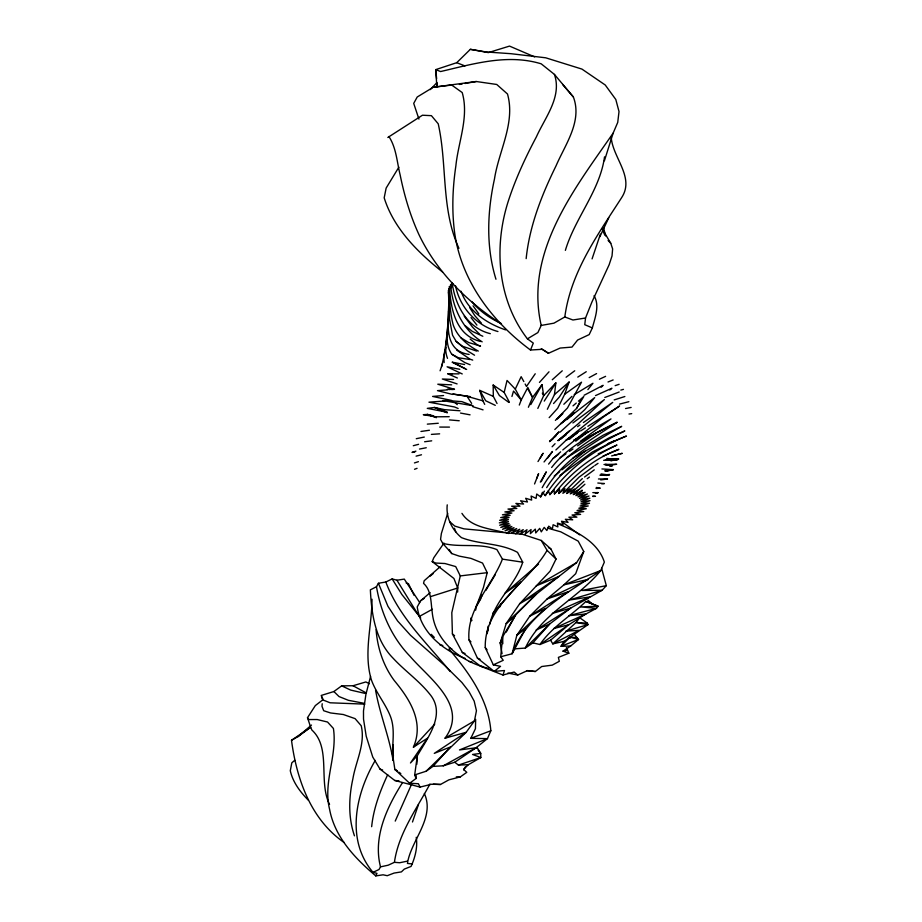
<?xml version="1.0" encoding="UTF-8"?>
<svg xmlns="http://www.w3.org/2000/svg" width="922" height="922" viewBox="0 0 922 922"><rect width="100%" height="100%" fill="white"/><g stroke="black" fill="none" stroke-linecap="round" stroke-linejoin="round"><path stroke-width="1.38" d="M375.554 690.013C379.657 713.859 389.245 736.424 393.072 760.408L393.233 744.607M457.658 592.039L457.704 587.994L453.924 578.486L432.211 561.602L433.801 557.718L443.989 543.116M322.573 700.005L315.324 705.595L307.51 717.685L310.668 727.251L291.502 740.297C296.619 778.929 310.541 819.185 344.125 842.512M436.936 86.622L437.005 82.577L430.217 89.63M448.876 303.223L448.922 300.56M475.66 719.367L475.429 728.703L470.785 738.349L487.45 738.626L490.838 730.754C488.326 699.533 468.998 672.438 449.164 649.342M565.37 250.369C575.063 217.869 599.911 190.75 604.532 156.855M447.239 504.853C445.787 517.23 451.987 529.885 461.449 537.618C479.59 544.695 500.15 542.827 517.53 552.37L522.728 562.201C515.548 584.859 494.572 600.683 489.732 624.321M448.553 311.002C449.118 325.224 443.136 341.555 451.745 354.198L464.884 362.611L470.128 364.743M372.015 599.254C371.889 626.038 363.383 653.514 371.37 679.825C376.061 693.09 385.719 703.82 390.651 716.982C395.803 731.065 391.285 745.979 393.072 760.408M393.464 755.798L392.415 753.262L394.858 769.409L409.599 783.274L416.041 778.491L416.202 775.656M416.836 764.303L417.309 755.786C427.658 737.681 446.686 713.87 429.514 693.817C418.819 680.505 404.608 670.686 393.072 658.181C375.266 640.156 371.531 614.029 370.367 589.861L376.487 586.715L378.4 583.269L385.822 582.013L392.138 578.912L396.933 580.226L404.285 579.108L419.752 602.608M449.775 521.725L454.753 526.07L463.927 528.848L522.555 534.322L541.226 540.43L547.092 550.353C528.006 583.557 484.476 604.659 485.237 647.555L493.316 664.854L503.239 660.325L500.715 656.764L502.617 636.825L515.686 614.893L536.592 593.918L576.573 562.651L583.753 551.529L578.209 541.145L560.795 531.833L547.484 528.099M322.216 703.751L321.974 706.252L323.68 710.724L330.583 712.96L343.318 714.515L355.085 718.63L361.205 725.729C365.573 743.766 355.857 761.169 352.907 778.698C348.747 797.484 348.136 817.434 354.463 835.816M432.211 561.602L435.749 563.042L444.98 563.526L455.71 566.581L460.285 575.916L451.803 612.681L452.402 633.921L462.314 652.442L480.604 666.226L502.986 675.019L504.484 670.524L494.192 671.389L477.412 658.112L468.964 639.776C466.624 608.393 491.714 586.323 502.432 559.135L496.923 549.604C479.475 542.597 460.389 547.922 442.675 543.312L440.555 539.393L441.373 533.504L447.666 513.335M447.769 327.172L448.565 319.531M602.308 229.002L610.756 243.27L612.634 248.928L612.024 255.982L609.142 264.718L591.889 302.093L585.528 318.009L584.755 324.694L592.35 327.909L589.181 334.605L577.598 340.045L572.009 347.087L560.138 348.055L548.486 353.276L541.283 348.758M447.608 328.532C446.928 338.386 443.655 348.804 447.516 358.358M547.345 409.264L554.456 394.558L555.851 382.872L543.68 395.63L537.826 408.423M416.041 778.491L414.693 774.918L417.309 755.786L410.474 762.978L427.451 738.222L413.413 747.166C424.316 722.099 409.864 699.302 394.293 680.586C383.333 665.857 377.467 647.936 376.084 629.738M488.107 626.245L487.012 633.76L488.176 629.714M371.658 826.688C373.502 808.479 380.037 791.191 387.689 774.699M526.162 258.633C529.493 225.959 541.675 195.061 556.058 165.81C565.278 144.385 582.497 121.255 573.38 96.994L554.422 74.405L541.179 63.814C507.642 53.603 473.47 63.883 440.589 71.547L435.749 69.623L436.832 86.564M441.661 366.714L444.923 351.536M447.285 335.7L447.723 333.211M446.651 339.423L443.851 356.318L444.139 362.553M475.66 610.134L476.409 606.146L483.439 587.521L487.208 572.666L482.54 563.065L470.935 558.375L459.191 556.116L451.803 553.592L442.675 543.312M592.074 258.898L600.372 234.176M414.693 774.918L426.079 771.253L466.163 732.31L474.45 720.866L476.444 710.735L474.162 701.066L469.01 691.661L461.945 682.545L444.692 665.477L410.532 635.304L397.601 620.955L387.955 606.33L378.4 583.269M558.767 493.466L559.631 489.04L554.41 493.904L554.053 489.766L549.881 494.63L548.302 490.85L545.271 495.633L542.493 492.267L540.649 496.889L536.731 494.008L536.085 498.387L531.095 496.024L531.671 500.093L525.678 498.283L527.476 501.983L520.584 500.761L523.558 504.034L515.882 503.412L519.985 506.201L511.652 506.19L516.816 508.448L507.976 509.048L514.096 510.742L504.887 511.929L511.871 513.047L502.444 514.799L510.177 515.317L500.692 517.611L509.048 517.53L499.643 520.319L508.471 519.651L499.309 522.878L508.471 521.622L499.689 525.252L509.048 523.442L500.773 527.407L510.177 525.067L502.548 529.297L511.848 526.485L504.979 530.899L514.027 527.661L508.01 532.213L516.677 528.583L511.606 533.193L519.754 529.24L515.698 533.826L523.223 529.62L520.239 534.126L527.004 529.724L525.137 534.08L531.06 529.551L530.334 533.677L535.325 529.101L535.74 532.951L539.727 528.375L541.283 531.89L544.211 527.396L546.873 530.507L548.694 526.174L552.428 528.848L553.119 524.733L557.879 526.923L557.407 523.085L563.112 524.756L561.51 521.253L568.079 522.382L565.359 519.282L572.7 519.835L568.897 517.184L576.895 517.161L572.066 514.995L580.595 514.395L574.809 512.747L583.753 511.583L577.091 510.477L586.311 508.748L578.878 508.229L588.236 505.959L580.134 506.017L589.481 503.251L580.837 503.896L590.022 500.658L580.975 501.891L589.861 498.226L580.537 500.024L588.974 496.001L579.523 498.341L587.383 494.019L577.967 496.866L585.113 492.302L575.87 495.621L582.185 490.884L573.277 494.63L578.647 489.801L570.211 493.904L574.556 489.063L566.742 493.466L569.98 488.695L562.904 493.316L564.979 488.683L558.767 493.466C575.074 474.461 595.116 457.911 618.904 449.337L602.896 456.217M375.266 760.408C355.581 793.934 345.508 839.977 373.018 872.35L379.011 869.492L380.509 866.864L388.197 865.193L394.409 862.324C398.546 833.258 416.479 809.251 429.952 783.988M554.422 74.405C562.166 96.822 545.121 117.371 536.408 136.825C525.828 156.763 516.239 177.255 509.105 198.691C493.431 244.987 496.923 299.235 527.419 338.835L537.895 332.565L541.214 325.431L553.938 323.173L564.817 316.961C570.741 272.025 597.767 234.707 621.635 197.642C635.074 177.208 612.45 157.604 611.182 136.952M509.301 402.015L504.173 392.438L507.054 380.452L515.283 389.119L521.23 399.998L519.293 405.058M445.268 350.176L445.948 347.444M370.563 676.448L365.919 694.324L363.487 710.977L363.522 719.114L366.218 736.252L372.753 757.054L380.025 769.109L394.766 780.473L420.086 787.077L431.6 784.23L440.474 784.484L448.876 779.851L460.355 776.877L466.786 772.336L463.593 769.421L468.364 764.695L480.823 757.55L480.731 753.389L477.031 747.385L476.386 748.042M592.35 327.909C595.024 317.733 599.922 305.608 594.068 295.708M307.51 717.685L308.64 719.563L317.191 719.54L327.529 722.018L333.407 728.449C337.579 755.302 322.861 782.017 329.557 809.147C334.64 836.957 354.924 858.336 375.784 875.9L383.091 874.805L387.228 875.693L394.074 873.076L401.416 871.889L404.297 869.1L411.062 866.426C415.107 857.518 417.816 847.111 416.237 837.291M511.941 396.472L513.531 391.078L521.23 399.998L527.822 387.436L532.536 397.451L528.387 407.259M481.134 597.779L481.929 595.093L476.409 606.146L480.754 598.897M604.406 160.785L613.13 133.16L617.728 122.419L619.019 111.585L615.804 99.495L605.235 84.997L581.92 69.081L545.697 57.798L510.834 53.683L486.159 51.966L470.358 49.327L456.724 62.696L435.749 69.623L436.625 78.693M418.461 804.606L412.48 821.998M440.094 370.782L442.537 363.36M583.753 551.529L575.697 573.703L563.999 584.802L547.138 598.908L529.724 616.23L516.85 635.27L512.125 653.756L500.715 656.764M549.166 417.643L557.672 408.273L564.679 394.247L569.105 382.042L554.456 394.558M534.553 483.969L538.609 473.678L536.569 478.645M412.434 863.949L407.432 863.441C410.901 840.345 435.368 817.779 424.362 793.519M395.227 821.087L411.685 784.023M418.934 119.099L413.713 103.391L417.228 96.994L433.19 87.279L451.688 85.043L462.21 92.557C469.206 116.887 458.338 141.562 455.871 165.833C452.587 188.065 451.665 210.642 454.673 232.966C461.392 280.98 492.267 321.801 530.507 350.026L533.296 343.111L527.419 338.835M599.876 236.724L608.774 217.73M515.283 389.119L521.161 376.672L523.823 381.57M499.632 607.183L501.43 603.38L492.844 613.533L520.723 581.932L504.645 593.572L538.563 564.057M375.784 875.9L376.983 873.365L373.018 872.35M540.327 482.102L546.285 471.834L541.202 481.664M541.226 540.43L550.826 548.878L556.035 559.055L550.146 571.098L519.674 603.737L506.19 623.56L500.185 643.164L502.064 653.721M554.802 429.514L576.538 408.469L580.307 400.943M564.679 394.247L581.54 382.181L567.456 408.008L555.39 420.397M426.079 771.253L432.983 766.378L450.374 746.993L434.285 753.366L466.163 732.31L445.049 738.176C469.079 705.549 428.972 678.5 410.094 656.36C391.712 637.425 380.832 612.531 376.487 586.715M514.925 648.846L525.333 648.062C541.041 613.822 577.829 598.781 600.741 570.545L563.999 584.802L588.363 579.396L547.138 598.908L568.471 591.624L529.724 616.23L545.524 608.336L516.85 635.27L525.84 628.32L512.125 653.756C527.396 613.407 567.26 593.549 600.741 570.545L604.348 562.097C597.986 542.078 577.184 531.752 559.02 524.295M430.171 592.65L420.582 600.798L417.24 606.93C420.651 632.054 442.629 650.217 465.264 658.458M502.213 639.476L500.185 643.164L502.617 636.825L502.801 643.74M506.247 632.1L515.686 614.893L506.19 623.56L536.592 593.918L519.674 603.737L559.147 576.296L536.258 585.873L576.573 562.651M530.726 404.654L542.009 384.681L543.68 395.63L542.309 393.152M542.182 487.669C558.444 457.819 589.757 440.797 617.06 422.311C593.238 434.124 568.252 445.845 551.656 467.477M485.836 590.426L495.275 574.706M463.616 769.847L465.598 766.574M398.846 167.205L386.145 188.088L384.186 197.827C393.786 228.61 417.897 252.455 442.572 272.025M576.538 408.469L583.81 396.518L578.405 401.185M537.999 461.542L543.093 453.232L540.292 457.808M555.851 382.872L544.245 401.105M613.13 133.16C574.152 189.356 524.411 252.34 541.214 325.431M580.802 618.512L587.429 623.249L588.017 624.62L564.126 641.355L561.049 646.264L570.637 646.045L578.543 639.465L574.268 634.359M402.326 782.916C386.791 807.534 372.868 837.164 380.509 866.864M540.649 496.889L544.418 491.092M546.688 487.623C563.999 459.629 593.71 442.26 621.693 426.344L603.242 435.149L566.903 457.612M569.105 382.042L559.262 397.128L553.546 403.536M535.233 373.779L526.474 386.468L525.148 384.013M544.049 461.957L552.474 451.492L547.484 458.234M545.271 495.633C563.768 466.059 593.63 445.395 624.828 430.954L609.085 437.869L573.138 457.911M542.009 384.681L532.536 397.451L527.822 388.911M576.803 621.52L578.97 618.674M548.602 464.1L553.073 458.465L560.634 451.838M587.879 389.603L592.938 383.275L574.199 394.708M549.881 494.63C568.713 468.042 596.292 447.988 626.441 436.048L607.437 443.92M554.41 493.904C570.706 472.617 592.604 456.079 616.956 445.026L598.205 453.808M606.319 585.654L581.713 590.472L602.124 590.253L569.024 600.095L589.884 596.891L552.313 613.407L570.787 608.047L536.155 630.003L549.696 623.964L525.333 648.062L532.87 642.888L549.696 623.964L570.787 608.047L602.124 590.253L606.319 585.654L601.605 568.229M539.451 382.4L549.005 371.808M554.283 437.097L559.009 431.865L549.593 441.546L552.923 438.884M413.413 747.166L434.781 724.058M585.85 601.455L598.124 606.203L580.606 606.918L596.476 608.324L568.943 615.689L585.954 613.96L568.816 624.724L553.788 628.516L585.954 613.96L596.476 608.324L598.124 606.203L585.85 601.455C570.856 616.115 552.024 626.799 539.958 644.513L532.87 642.888M552.094 446.79L555.067 443.701M557.845 418.588L562.823 413.494L557.095 419.014M569.923 637.16L561.049 646.264L578.543 639.465L569.923 637.16L576.988 637.621M563.907 492.313L578.97 477.262L593.756 466.244M601.156 387.252L603.103 385.315L584.099 395.261M563.849 404.262L571.94 396.356M561.348 438.849L569.404 431.058L558.052 440.601L561.498 438.146M555.897 449.936L566.096 440.243L612.727 402.395L583.372 422.53M566.742 493.466L582.347 478.622M488.637 668.427C461.3 661.835 434.977 641.827 432.199 612.127C430.793 602.389 431.531 590.495 423.544 583.349L424.189 580.733L440.22 566.684M571.271 492.936L583.983 481.296M580.918 494.204L582.888 492.429M567.018 419.522L574.337 412.929L560.783 423.717L594.69 397.601L584.767 409.656L560.161 432.095M387.816 137.493L422.449 115.227L431.404 115.665L438.215 123.79C447.447 164.819 440.831 209.017 458.937 248.306M552.278 379.749L562.259 370.805M549.593 441.546L555.931 435.876M574.337 493.685L584.917 484.223M576.907 494.699L582.082 490.112M562.789 449.948L603.103 417.17L619.619 405.991L587.844 426.31M294.752 760.27L291.813 762.84L290.292 770.746C292.85 782.236 300.18 791.917 308.294 800.158M573 405.853L576.25 403.052M569.462 439.31L579.189 431L566.096 440.243L576.976 433.282M291.502 740.297L297.956 736.632L311.486 725.072M550.572 640.191L568.816 624.724L539.958 644.513L550.572 640.191L552.797 643.867L564.126 641.355M576.077 622.465L552.797 643.867L579.097 630.337L565.889 631.121L588.017 624.62L576.077 622.465L587.429 623.249M558.052 440.601L577.875 424.108L604.371 399.572L572.885 422.944M429.998 576.204L433.294 573.496M609.765 389.994L611.908 388.254L595.485 395.607M554.237 476.04L559.689 471.649M561.878 469.897L585.873 450.616M494.192 671.389L500.531 666.341L493.316 664.854M526.877 670.697L535.348 671.504L541.687 666.525L552.243 665.142L559.308 661.293L558.375 657.398L568.851 653.214L566.396 647.693M553.073 458.465L558.732 454.143M575.72 441.189L588.178 431.68L573.588 440.474L610.986 418.922L580.411 441.281L617.06 422.311M566.096 377.236L574.74 370.771M587.233 478.691L589.423 477.054M584.513 477.031L594.264 469.851M297.956 736.632L310.668 727.251L311.878 730.028C331.401 747.869 318.136 781.591 329.546 804.399M364.789 704.131L330.134 702.794L323.484 700.167L321.19 695.465L333.879 691.535L341.67 685.853L353.034 685.738L365.838 681.957L369.434 683.744M559.988 475.498L592.5 451.93L613.672 441.177L608.681 443.367M563.803 436.498L566.108 434.861M577.621 426.644L579.915 424.996M560.184 457.796L565.993 453.808M569.485 451.411L572.977 449.014M577.633 445.833L596.234 433.063M594.817 465.518L598.009 463.351M443.263 765.813L454.765 762.24L476.04 747.788L487.45 738.626L459.49 749.932L476.04 747.788L443.263 765.813L432.983 766.378M420.582 600.798L424.074 598.447M568.851 653.214L563.008 651.128L570.637 646.045M580.595 430.954L585.435 427.854M577.783 377.086L586.254 371.716M445.049 738.176L474.45 720.866M419.256 616.507L432.395 609.246M589.181 377.605L596.592 373.583M599.427 379.219L605.604 376.349M507.895 673.072L517.738 675.042L527.488 670.594L535.348 671.504M608.001 381.996L613.142 379.956M604.786 397.497L619.192 392M470.785 738.349L490.838 730.754M414.52 469.286L417.067 468.33M454.765 762.24L458.441 765.087L480.823 757.55L472.548 754.461L480.731 753.389L478.126 750.185M615.17 385.638L619.111 384.324M415.903 451.146L412.007 452.414L414.716 452.172M614.19 399.918L624.862 396.518M430.459 596.638L457.704 587.994M414.439 462.925L418.404 461.68M450.95 287.895L448.68 288.517C449.682 300.641 450.051 312.927 453.175 324.751C457.105 336.611 467.627 345.312 478.299 351.075M620.794 390.087L623.445 389.372M502.986 675.019L514.165 672.034L517.738 675.042M413.287 445.718L418.6 444.312M619.503 404.113L628.862 401.692M416.099 456.136L421.492 454.777M614.352 455.214L622.246 453.336L611.655 455.871M563.008 651.128L567.56 650.114M407.317 861.16L399.699 862.738L394.409 862.324M480.696 341.486C455.549 335.666 450.685 308.409 449.417 286.558L451.699 286.085M416.271 438.699L424.304 437.063M606.641 470.969L613.326 469.621L601.916 468.952M625.542 408.55L631.144 407.432M605.258 471.28L613.326 469.621L604.82 470.658M610.687 460.597L618.743 459.029L603.645 460.332M419.498 449.049L426.264 447.746M611.056 460.712L617.971 459.467L606.734 458.418M459.375 84.455L462.187 83.971M464.999 83.476L476.248 81.516L496.739 84.467L507.492 94.009C515.64 122.753 498.756 150.862 494.48 178.983C487.254 211.922 485.906 246.739 495.955 279.239M605.535 475.199L609.626 474.507L599.911 475.187M585.528 318.009L572.942 320.003L564.817 316.961M609.903 465.322L616.668 464.25L604.002 464.492M420.974 431.461L429.422 430.251M605.961 475.464L608.774 475.061L601.086 473.896M628.988 414.024L631.708 413.644M453.382 284.172L450.57 284.552C452.425 307.13 462.279 329.627 482.171 341.855M600.695 479.924L607.563 478.979L598.47 478.979M433.19 87.279L476.248 81.516M424.616 441.753L431.715 440.82M609.707 465.944L612.381 465.61L605.5 464.285M460.285 575.916L487.208 572.666M601.686 483.843L604.417 483.554L597.813 483.024M604.625 475.406L608.774 475.061L600.96 475.314M444.819 400.978L428.949 402.176L454.534 406.971L458.165 408.504M448.876 400.655L461.841 401.635L471.903 405.311M427.324 424.132L438.284 423.256M447.377 389.879L437.489 390.628L452.506 394.443M451.619 389.557L454.454 389.338L437.789 384.209L451.688 384.843M567.791 638.312L570.418 638.116M596.015 488.487L600.257 488.164L596.269 487.473M431.392 434.389L439.644 433.836M605.12 460.274L617.971 459.467L609.926 459.582M595.335 492.809L598.101 492.636L592.823 492.625M530.507 350.026L542.332 349.311L548.486 353.276M592.765 496.462L595.497 496.336L592.731 496.117M595.151 492.751L598.101 492.636M458.441 765.087L468.364 764.695M609.615 465.656L612.381 465.61L605.385 464.942M443.563 395.538L432.591 396.425L451.573 400.436L443.021 400.632L473.159 405.772M449.21 416.698L435.23 416.825L427.416 414.416L423.313 414.693L436.06 416.825M454.454 389.338L447.354 389.338L450.178 389.545M457.381 378.008L447.896 373.836L458.995 373.859M456.298 776.866L460.355 776.877M439.713 427.07L449.487 427.105M447.896 373.836L452.195 373.871M433.386 784.149L440.474 784.484M409.599 783.274L418.358 783.712L420.086 787.077M459.997 410.763L444.588 409.668L434.527 407.466L427.278 408.365L446.87 412.192M453.555 379.461L442.318 379L457.105 383.909M449.417 286.558L451.884 286.765M449.487 419.913L459.237 420.755M459.801 369.307L447.101 366.806L462.245 373.94M394.766 780.473L399.019 780.899M469.171 661.547L471.972 661.869M470.082 396.552L452.771 394.04L467.039 396.31L482.921 400.84L484.707 404.378M502.432 559.135L522.728 562.201M470.024 359.522L458.384 357.759L451.745 354.198M480.604 666.226L483.405 666.71M470.358 49.327L488.372 52.6L509.52 46.1L534.668 56.899M460.527 413.068L470.059 414.831M466.647 369.434L452.322 362.208L464.573 364.536M439.967 644.927L442.791 645.458M363.706 703.221L348.366 700.305L339.031 696.559L333.879 691.535M503.516 532.328C489.017 528.49 470.739 527.177 461.934 513.358M506.201 532.916L508.875 533.504M469.137 354.44C438.814 350.222 450.904 313.111 448.495 292.216M432.66 415.615L427.416 414.416L436.417 417.701M365.066 693.402L350.683 690.082L341.67 685.853M449.106 648.028L451.792 648.788M472.675 406.648L483.07 409.864M406.187 583.004L408.446 583.707L414.151 595.439M472.721 360.11L470.024 359.165L456.747 350.141M380.025 769.109L382.642 770.02M476.57 351.052L462.452 346.246L456.183 341.417L452.541 335.193L449.59 319.392L448.369 290.418M447.02 412.007L434.527 407.466L447.274 412.86M462.314 652.442L465.011 653.456M456.724 62.696L464.953 65.923M366.276 692.952L353.034 685.738M497.949 331.54C476.328 325.593 459.894 307.648 455.514 285.751M505.602 329.892C486.47 323.426 468.053 310.887 460.954 291.191M490.32 333.672C466.797 327.863 455.042 304.825 452.126 282.558M501.453 323.634C490.285 318.551 479.878 311.475 472.099 301.874M482.921 400.84L479.751 390.363L493.316 396.368L497.039 403.502M477.412 658.112L479.993 659.299M482.817 336.253L472.375 331.424L465.08 325.627M495.298 405.346L485.721 400.782L479.751 390.363M452.322 362.208L465.345 368.765M548.463 547.622L550.826 548.878M562.581 522.244L579.627 534.875M397.209 770.838L394.858 769.409L396.84 770.792M461.035 337.867L468.779 342.592L480.558 346.084L477.631 345.139L470.185 339.1M474.553 355.212L467.569 350.936L456.183 341.417M493.316 396.368L493.166 385.039L504.173 392.438M500.853 323.61C466.613 301.436 436.59 271.598 418.888 234.476C410.198 215.541 404.309 195.499 400.183 175.099C396.967 162.168 396.368 147.958 388.911 136.514M398.823 772.175L400.805 773.57M508.898 402.453L499.413 395.55L493.166 385.039M452.402 633.921L454.581 635.696M587.856 600.176L593.019 604.452M455.249 402.787L457.243 404.62M547.092 550.353L556.035 559.055M479.601 334.179L472.64 327.298L464.215 316.142M431.266 634.336L434.285 637.402M468.964 639.776L470.958 641.862M608.117 240.492L610.756 243.27M481.457 323.219L474.818 315.658L469.655 307.568M420.72 618.063L401.865 594.483L392.138 578.912M562.616 84.455L573.38 96.994M450.247 671.539C426.967 643.153 399.076 617.118 385.822 582.013M485.237 647.555L487.035 649.768M471.027 317.594L476.928 325.143M473.055 305.827L478.852 313.918M449.037 549.454L451.803 553.592M417.528 613.66L396.933 580.226M467.039 396.31L471.638 403.398M602.665 230.212L604.774 235.029M454.454 528.248L455.802 531.844M321.536 696.594L322.227 698.864M603.599 228.045L605.662 235.986M471.661 620.644L471.096 617.844L471.638 620.575"/></g></svg>
